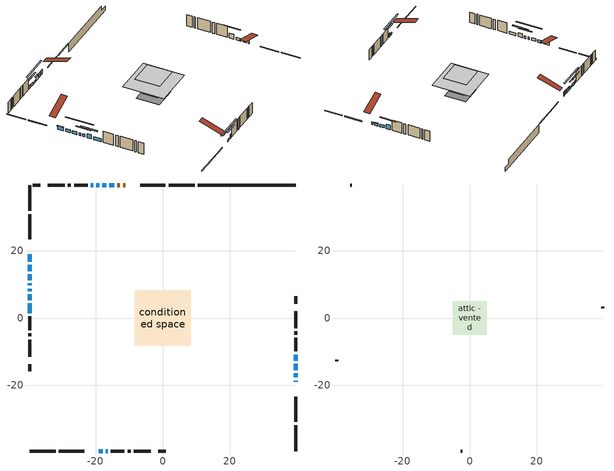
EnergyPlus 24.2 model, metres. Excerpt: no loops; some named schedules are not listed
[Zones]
conditioned space
 floor outside (Floor1 construction): -1.87,-1.87 -1.87,1.87 1.87,1.87 1.87,-1.87 z2.07
 floor adiabatic (AdiabaticFloorConstruction): -8.33,-8.33 -8.33,8.33 8.33,8.33 8.33,-8.33 z4.51
 floor foundation (Slab1 construction): -4.63,-4.63 -4.63,4.63 4.63,4.63 4.63,-4.63 z-1.68
 floor foundation (Slab2 construction): -3.08,-3.08 -3.08,3.08 3.08,3.08 3.08,-3.08 z0
 wall outside (RimJoist1 construction): 9.48,39.67 1.74,39.67 / -39.67,-39.67 -31.93,-39.67 / -39.67,39.67 -39.67,31.93 / 39.67,-39.67 39.67,-31.93 z2.07:2.37
 wall outside (RimJoist2 construction): 0.81,39.67 -6.73,39.67 / -31,-39.67 -23.46,-39.67 / -39.67,31 -39.67,23.46 / 39.67,-31 39.67,-23.46 z2.07:2.37
 wall outside (AdiabaticWallConstruction 1): -11.16,39.67 -11.84,39.67 / -12.77,39.67 -13.5,39.67 z2.07:4.1
 wall outside (AdiabaticWallConstruction): 39.67,-19.03 39.67,-18.64 / 39.67,-17.72 39.67,-16.5 / -39.67,15.81 -39.67,13.98 / -39.67,13.06 -39.67,11.25 / -39.67,10.33 -39.67,9.71 / 39.67,-15.57 39.67,-13.66 / -18.96,39.67 -19.87,39.67 / -20.8,39.67 -21.41,39.67 / -39.67,8.79 -39.67,8.02 / -39.67,4.44 -39.67,1.39 z2.07:3.29; -14.43,39.67 -15.96,39.67 / -39.67,19.03 -39.67,16.74 z2.07:3.59; -16.88,39.67 -18.03,39.67 / -19.03,-39.67 -17.88,-39.67 z2.07:2.78; -16.96,-39.67 -16.45,-39.67 z2.07:3.9; -39.67,7.1 -39.67,5.37 z2.07:3.8; 39.67,-12.74 39.67,-10.9 z2.07:4.2
 wall outside (Wall1 construction): -22.34,39.67 -26.44,39.67 / -15.52,-39.67 -11.41,-39.67 / -39.67,0.46 -39.67,-3.64 / 39.67,-9.98 39.67,-5.87 z2.07:6.95
 wall outside (Wall2 construction): -27.37,39.67 -28.31,39.67 / -10.48,-39.67 -9.54,-39.67 / -39.67,-4.57 -39.67,-5.52 / 39.67,-4.94 39.67,-4 z2.07:6.95
 wall outside (Wall3 construction): -29.24,39.67 -34.29,39.67 / -8.61,-39.67 -3.57,-39.67 / -39.67,-6.45 -39.67,-11.49 / 39.67,-3.07 39.67,1.97 z2.07:6.95
 wall outside (Wall5 construction): -36.57,39.67 -38.74,39.67 / -1.28,-39.67 0.88,-39.67 / -39.67,-13.78 -39.67,-15.94 / 39.67,4.26 39.67,6.42 z2.07:6.95
 wall foundation (FoundationWall1 construction): 10.41,39.67,-1.68 10.41,39.67,2.07 36.74,39.67,2.07 36.74,39.67,0 39.67,39.67,0 39.67,39.67,-1.68
 window (WindowConstruction 11): 39.67,-19.03 39.67,-18.65 z2.07:3.29
 window (WindowConstruction 8): 39.67,-17.72 39.67,-16.5 z2.07:3.29
 window (WindowConstruction 9): -14.43,39.67 -15.95,39.67 z2.07:3.59
 window (WindowConstruction 10): -39.67,19.03 -39.67,16.74 z2.07:3.59
 window (WindowConstruction 16): -39.67,15.81 -39.67,13.98 z2.07:3.29
 window (WindowConstruction 12): -16.88,39.67 -18.03,39.67 z2.07:2.78
 window (WindowConstruction 13): -19.03,-39.67 -17.88,-39.67 z2.07:2.78
 window (WindowConstruction 14): -39.67,13.05 -39.67,11.25 z2.07:3.29
 window (WindowConstruction 15): -39.67,10.32 -39.67,9.71 z2.07:3.29
 window (WindowConstruction): 39.67,-15.57 39.67,-13.66 z2.07:3.29
 window (WindowConstruction 1): -18.96,39.67 -19.87,39.67 z2.07:3.29
 window (WindowConstruction 2): -20.8,39.67 -21.41,39.67 z2.07:3.29
 window (WindowConstruction 3): -16.96,-39.67 -16.45,-39.67 z2.07:3.9
 window (WindowConstruction 4): -39.67,8.79 -39.67,8.02 z2.07:3.29
 window (WindowConstruction 5): -39.67,7.09 -39.67,5.37 z2.07:3.8
 window (WindowConstruction 6): -39.67,4.44 -39.67,1.39 z2.07:3.29
 window (WindowConstruction 7): 39.67,-12.73 39.67,-10.91 z2.07:4.2
 door (Door): -11.16,39.67 -11.84,39.67 z2.07:4.1
 door (Door 1): -12.77,39.67 -13.5,39.67 z2.07:4.1
 ceiling adiabatic (AdiabaticFloorConstruction): 8.33,-8.33 8.33,8.33 -8.33,8.33 -8.33,-8.33 z4.51
attic - vented
 floor to conditioned space (Floor2 construction Reversed): -5.02,-5.02 -5.02,5.02 5.02,5.02 5.02,-5.02 z6.95
 wall outside (Wall4 construction): -35.22,39.67 -35.64,39.67 / -2.64,-39.67 -2.21,-39.67 / -39.67,-12.42 -39.67,-12.85 / 39.67,2.9 39.67,3.33 z2.07:6.95
 roof outside (Roof1 construction): -10.23,39.67,6.95 -10.23,29.89,10.21 -7.66,29.89,10.21 -7.66,39.67,6.95; -19.96,-39.67,6.95 -19.96,-29.89,10.21 -22.53,-29.89,10.21 -22.53,-39.67,6.95; -39.67,19.96,6.95 -29.89,19.96,10.21 -29.89,22.53,10.21 -39.67,22.53,6.95; 39.67,-19.96,6.95 29.89,-19.96,10.21 29.89,-22.53,10.21 39.67,-22.53,6.95
shading: 39.67,-16.3 39.67,-17.92 40.08,-17.92 40.08,-16.3 z3.49; -16.16,39.67 -14.23,39.67 -14.23,40.08 -16.16,40.08 z3.8; -39.67,16.54 -39.67,19.23 -40.08,19.23 -40.08,16.54 z3.8; -23.41,39.67 -11.5,39.67 -11.5,40.08 -23.41,40.08 z8.16; -12.5,-39.67 -24.41,-39.67 -24.41,-40.08 -12.5,-40.08 z8.16; -39.67,4.33 -39.67,15.7 -40.08,15.7 -40.08,4.33 z8.67; -22.51,39.67 -16.32,39.67 -16.32,40.08 -22.51,40.08 z5.93; -24.05,39.67 -18.16,39.67 -18.16,40.08 -24.05,40.08 z5.93; -13.81,-39.67 -19.59,-39.67 -19.59,-40.08 -13.81,-40.08 z6.54; -39.67,5.38 -39.67,11.43 -40.08,11.43 -40.08,5.38 z5.93; -39.67,2.73 -39.67,9.73 -40.08,9.73 -40.08,2.73 z6.44; 39.67,-8.27 39.67,-15.37 40.08,-15.37 40.08,-8.27 z6.84
[Building]
Building 1: Terrain=Suburbs
[Site:Location]
Edmonton Intl AP_AB: Latitude {deg}=53.31; Longitude {deg}=-113.58; Time Zone {hr}=-7; Elevation {m}=723; Keep Site Location Information=Yes
[Site:GroundTemperature:Shallow]
-1.56185, -3.61833, -3.78302, -2.80711, 1.11059, 5.01004, 8.39065, 10.5322, 10.7141, 8.97234, 5.67794, 1.89811
[Site:WaterMainsTemperature]
Calculation Method=Schedule; Temperature Schedule=mains temperature schedule
[Material] Roughness=Rough; Thermal Absorptance=0.9
Name | Thickness {m} | Conductivity {W/m-K} | Density {kg/m3} | Specific Heat {J/kg-K} | Solar Absorptance | Visible Absorptance
asphalt or fiberglass shingles | 0.00635 | 0.162714 | 1121.4 | 1465.45 | 0.4 | 0.4
ceiling loosefill ins | 0.254 | 0.0480833 | 16.02 | 1046.75 | 0.7 | 0.7
ceiling stud and cavity | 0.1397 | 0.843984 | 65.682 | 1177.47 | 0.7 | 0.7
concrete 4.0 in. | 0.1016 | 1.803125 | 2242.8 | 837.4 | 0.7 | 0.7
concrete 8.0 in. | 0.2032 | 1.803125 | 2242.8 | 837.4 | 0.7 | 0.7
door material | 0.04445 | 0.327969 | 512.64 | 1214.23 | 0.7 | 0.7
floor covering | 0.0127 | 0.0433444 | 54.468 | 1339.84 | 0.6 | 0.6
floor rigid ins; rim joist rigid ins; wall rigid ins | 0.051816 | 0.029427 | 32.04 | 1214.23 | 0.7 | 0.7
floor rigid ins 1; wall rigid ins 1 | 0.512978 | 0.029427 | 32.04 | 1214.23 | 0.7 | 0.7
floor stud and cavity | 0.1397 | 0.223993 | 92.3553 | 1139.71 | 0.7 | 0.7
floor stud and cavity 1 | 0.1397 | 1.75129 | 37.0049 | 1207.88 | 0.7 | 0.7
furniture material conditioned space 1 | 0.1524 | 0.115458 | 640.8 | 1214.23 | 0.6 | 0.6
gypsum board | 0.0127 | 0.160291 | 801 | 837.4 | 0.6 | 0.6
osb sheathing 0.5 in. | 0.0127 | 0.115458 | 512.64 | 1214.23 | 0.7 | 0.7
osb sheathing 0.75 in. | 0.01905 | 0.115458 | 512.64 | 1214.23 | 0.7 | 0.7
osb sheathing 2.0 in. | 0.0508 | 0.115458 | 512.64 | 1214.23 | 0.7 | 0.7
rim joist stud and cavity | 0.0508 | 0.0413573 | 125.044 | 1163.47 | 0.6 | 0.6
rim joist stud and cavity 1 | 0.0508 | 0.0296634 | 125.044 | 1163.47 | 0.6 | 0.6
wall stud and cavity | 0.1397 | 0.213854 | 139.0536 | 1170.24 | 0.7 | 0.7
wall stud and cavity 1 | 0.1397 | 0.408978 | 139.0536 | 1170.24 | 0.7 | 0.7
wall stud and cavity 2 | 0.1397 | 0.215597 | 139.0536 | 1170.24 | 0.7 | 0.7
wall stud and cavity 3 | 0.0889 | 6.1454 | 50.32683 | 1063.81 | 0.6 | 0.6
wall stud and cavity 4 | 0.1397 | 0.246413 | 139.0536 | 1170.24 | 0.7 | 0.7
wall stud and cavity 5 | 0.0889 | 0.380278 | 52.3479 | 1209.89 | 0.7 | 0.7
wall stud and cavity 6 | 0.0889 | 0.391764 | 83.0341 | 1211.67 | 0.7 | 0.7
wood siding | 0.0254 | 0.102417 | 544.68 | 1172.36 | 0.4 | 0.4
wood siding 1 | 0.00254 | 0.102417 | 544.68 | 1172.36 | 0.4 | 0.4
wood siding 2; wood siding 3; wood siding 4 | 0.0254 | 0.102417 | 544.68 | 1172.36 | 0.7 | 0.7
[WindowMaterial:SimpleGlazingSystem]
Name | U-Factor {W/m2-K} | Solar Heat Gain Coefficient
WindowMaterial | 2.90089 | 0.68
WindowMaterial 1 | 2.93609 | 0.65
WindowMaterial 10 | 2.99571 | 0.59
WindowMaterial 11 | 3.01388 | 0.51
WindowMaterial 12 | 2.904297 | 0.68
WindowMaterial 13 | 2.96789 | 0.62
WindowMaterial 2 | 2.986628 | 0.53
WindowMaterial 3 | 3.00026 | 0.52
WindowMaterial 4 | 2.96562 | 0.56
WindowMaterial 5 | 2.89067 | 0.69
WindowMaterial 6 | 2.97584 | 0.59
WindowMaterial 7 | 2.881585 | 0.7
WindowMaterial 8 | 2.98606 | 0.56
WindowMaterial 9 | 2.958238 | 0.57
[Construction]
AdiabaticFloorConstruction: floor stud and cavity 1, floor rigid ins 1, osb sheathing 0.75 in., floor covering
AdiabaticWallConstruction: wood siding 3, wall rigid ins 1, wall stud and cavity 5, gypsum board
AdiabaticWallConstruction 1: wood siding 4, wall rigid ins 1, wall stud and cavity 5, gypsum board
Door; Door 1: door material
Floor1 construction: floor stud and cavity, floor rigid ins, osb sheathing 0.75 in., floor covering
Floor2 construction Reversed: gypsum board, ceiling stud and cavity, ceiling loosefill ins
FoundationWall1 construction: concrete 8.0 in.
furniture construction conditioned space 1: furniture material conditioned space 1
PartitionWallConstruction: gypsum board, wall stud and cavity 6, gypsum board
RimJoist1 construction: wood siding 2, rim joist rigid ins, osb sheathing 2.0 in., rim joist stud and cavity
RimJoist2 construction: wood siding 2, osb sheathing 2.0 in., rim joist stud and cavity 1
Roof1 construction: asphalt or fiberglass shingles
Slab1 construction; Slab2 construction: concrete 4.0 in.
Wall1 construction: wood siding, wall rigid ins, osb sheathing 0.5 in., wall stud and cavity, gypsum board
Wall2 construction: wood siding, wall rigid ins, osb sheathing 0.5 in., wall stud and cavity 1, gypsum board
Wall3 construction: wood siding, wall rigid ins, osb sheathing 0.5 in., wall stud and cavity 2, gypsum board
Wall4 construction: wood siding 1, wall stud and cavity 3
Wall5 construction: wood siding, wall rigid ins, osb sheathing 0.5 in., wall stud and cavity 4, gypsum board
WindowConstruction; WindowConstruction 9: WindowMaterial
WindowConstruction 1: WindowMaterial 1
WindowConstruction 10: WindowMaterial 9
WindowConstruction 11: WindowMaterial 10
WindowConstruction 12; WindowConstruction 13: WindowMaterial 11
WindowConstruction 14; WindowConstruction 16: WindowMaterial 12
WindowConstruction 15: WindowMaterial 13
WindowConstruction 2: WindowMaterial 2
WindowConstruction 3: WindowMaterial 3
WindowConstruction 4: WindowMaterial 4
WindowConstruction 5: WindowMaterial 5
WindowConstruction 6: WindowMaterial 6
WindowConstruction 7: WindowMaterial 7
WindowConstruction 8: WindowMaterial 8
[Zone] Multiplier=1; Part of Total Floor Area=Yes
Name | Volume {m3}
attic - vented | 53.2828
conditioned space | 770.6
[Space]
Name | Zone | Volume {m3}
attic - vented 1 | attic - vented | 53.2828
conditioned space 1 | conditioned space | 770.6
[ZoneInfiltration:EffectiveLeakageArea]
infil attic - vented 1: Zone or Space=attic - vented 1; Schedule=Always On Discrete; Effective Air Leakage Area {cm2}=3503.65; Stack Coefficient=0.000565715; Wind Coefficient=1.60701e-05
[ZoneMixing]
whole house fan mix: Zone or Space=attic - vented; Schedule=Always On Continuous; Design Flow Rate Calculation Method=Flow/Zone; Design Flow Rate {m3/s}=0; Source Zone or Space=conditioned space
[SurfaceProperty:ExposedFoundationPerimeter] Exposed Perimeter Calculation Method=TotalExposedPerimeter
Name | Total Exposed Perimeter {m}
Slab1 | 29.261
Slab2 | 19.507
[InternalMass] Zone or ZoneList=conditioned space; Space or SpaceList=conditioned space 1
Name | Construction | Surface Area {m2}
furniture mass conditioned space 1 | furniture construction conditioned space 1 | 165.936
partition wall mass | PartitionWallConstruction | 414.84
[Lights]
interior lighting: Zone or ZoneList or Space or SpaceList=conditioned space 1; Schedule=interior lighting schedule; Design Level Calculation Method=LightingLevel; Lighting Level {W}=343.2; Return Air Fraction=0; Fraction Radiant=0.6; Fraction Visible=0.2; Fraction Replaceable=1
[People]
occupants: Zone or ZoneList or Space or SpaceList=conditioned space 1; Number of People Schedule=occupants schedule; Number of People Calculation Method=People; Number of People=3; Fraction Radiant=0.314171; Sensible Heat Fraction=0.56303; Activity Level Schedule=occupants activity schedule; Carbon Dioxide Generation Rate {m3/s-W}=0; Enable ASHRAE 55 Comfort Warnings=No; Mean Radiant Temperature Calculation Type=EnclosureAveraged
[ElectricEquipment] Zone or ZoneList or Space or SpaceList=conditioned space 1; Design Level Calculation Method=EquipmentLevel
Name | Schedule | Design Level {W} | Fraction Latent | Fraction Radiant | Fraction Lost
clothes dryer | clothes dryer schedule | 140.772 | 0.015 | 0.081 | 0.85
clothes washer | clothes washer schedule | 32.1985 | 0.03 | 0.162 | 0.7
cooking range | cooking range schedule | 215.147 | 0.08 | 0.432 | 0.2
dishwasher | dishwasher schedule | 66.8632 | 0.3 | 0.18 | 0.4
fridge | fridge schedule | 72.9452 | 0 | 0.6 | 0
mech vent bath fan 0 | mech vent bath fan 0 schedule | 50.2 | 0 | 0 | 1
mech vent bath fan 1 | mech vent bath fan 1 schedule | 50.2 | 0 | 0 | 1
mech vent house fan | mech vent house fan schedule | 0 | 0 | 0 | 1
mech vent house fan cfis | mech vent house fan cfis schedule | 0 | 0 | 0 | 0
mech vent range fan 0 | mech vent range fan 0 schedule | 57 | 0 | 0 | 1
misc plug loads | misc plug loads schedule | 494.7 | 0.045 | 0.513 | 0.1
whole house fan | Always On Discrete | 0 | 0 | 0 | 1
[OtherEquipment] Zone or ZoneList or Space or SpaceList=conditioned space 1; Design Level Calculation Method=EquipmentLevel
Name | Fuel Type | Schedule | Design Level {W} | Fraction Latent | Fraction Radiant | Fraction Lost
clothes dryer 1 | Electricity | clothes dryer schedule | 0 | 0.015 | 0.081 | 0.85
cooking range 1 | Electricity | cooking range schedule | 0 | 0.08 | 0.432 | 0.2
general water use latent | None | general water use schedule | 62.594 | 1 | 0 | 0
general water use sensible | None | general water use schedule | -61.6891 | 0 | 0.6 | 0
mech vent house fan latent load | None | Always On Discrete | 0 | 1 | 0 | 0
mech vent house fan sensible load | None | Always On Discrete | 0 | 0 | 0 | 0
water heater energy adjustment1 | NaturalGas | Always On Discrete | 0.01 | 0 | 0 | 1
[ZoneInfiltration:DesignFlowRate] Zone or ZoneList or Space or SpaceList=conditioned space 1; Schedule=Always On Discrete; Design Flow Rate Calculation Method=Flow/Zone; Design Flow Rate {m3/s}=0
infil flow; natural vent flow; whole house fan flow
[Foundation:Kiva] Initial Indoor Air Temperature {C}=18; Wall Depth Below Slab {m}=0.2032
Name | Wall Height Above Grade {m}
Foundation Kiva 1 | 2.07002
Foundation Kiva 2 | 0.1016
[Foundation:Kiva:Settings]
Soil Conductivity {W/m-K}=0.849921; Soil Density {kg/m3}=1842.3; Soil Specific Heat {J/kg-K}=418.7; Ground Solar Absorptivity=0.9; Ground Thermal Absorptivity=0.9; Ground Surface Roughness {m}=0.03; Far-Field Width {m}=40; Deep-Ground Boundary Condition=ZeroFlux; Deep-Ground Depth {m}=40; Minimum Cell Dimension {m}=0.2; Maximum Cell Growth Coefficient=3; Simulation Timestep=Timestep
[Exterior:Lights]
exterior lighting: Schedule=exterior lighting schedule; Design Level {W}=75.6
[Schedule:Constant]
Name | Hourly Value
Always On Continuous; mech vent house fan schedule; mech vent house fan cfis schedule; Always On Discrete | 1
occupants activity schedule | 117.228
fridge schedule | 0
[Schedule:Week:Daily]
interior lighting schedule Week Rule - Jan1-Jan27: interior lighting schedule day, interior lighting schedule day, interior lighting schedule day, interior lighting schedule day, interior lighting schedule day, interior lighting schedule day, interior lighting schedule day, interior lighting schedule default day, interior lighting schedule default day, interior lighting schedule default day, interior lighting schedule default day, interior lighting schedule default day
interior lighting schedule Week Rule - Jan28-Feb3: interior lighting schedule day, interior lighting schedule day, interior lighting schedule day, interior lighting schedule day, interior lighting schedule day 1, interior lighting schedule day 1, interior lighting schedule day 1, interior lighting schedule default day, interior lighting schedule default day, interior lighting schedule default day, interior lighting schedule default day, interior lighting schedule default day
interior lighting schedule Week Rule - Feb4-Feb24: interior lighting schedule day 1, interior lighting schedule day 1, interior lighting schedule day 1, interior lighting schedule day 1, interior lighting schedule day 1, interior lighting schedule day 1, interior lighting schedule day 1, interior lighting schedule default day, interior lighting schedule default day, interior lighting schedule default day, interior lighting schedule default day, interior lighting schedule default day
interior lighting schedule Week Rule - Feb25-Mar3: interior lighting schedule day 1, interior lighting schedule day 1, interior lighting schedule day 1, interior lighting schedule day 1, interior lighting schedule day 2, interior lighting schedule day 2, interior lighting schedule day 2, interior lighting schedule default day, interior lighting schedule default day, interior lighting schedule default day, interior lighting schedule default day, interior lighting schedule default day
interior lighting schedule Week Rule - Mar4-Mar31: interior lighting schedule day 2, interior lighting schedule day 2, interior lighting schedule day 2, interior lighting schedule day 2, interior lighting schedule day 2, interior lighting schedule day 2, interior lighting schedule day 2, interior lighting schedule default day, interior lighting schedule default day, interior lighting schedule default day, interior lighting schedule default day, interior lighting schedule default day
interior lighting schedule Week Rule - Apr1-Apr28: interior lighting schedule day 3, interior lighting schedule day 3, interior lighting schedule day 3, interior lighting schedule day 3, interior lighting schedule day 3, interior lighting schedule day 3, interior lighting schedule day 3, interior lighting schedule default day, interior lighting schedule default day, interior lighting schedule default day, interior lighting schedule default day, interior lighting schedule default day
interior lighting schedule Week Rule - Apr29-May5: interior lighting schedule day 3, interior lighting schedule day 3, interior lighting schedule day 4, interior lighting schedule day 4, interior lighting schedule day 4, interior lighting schedule day 4, interior lighting schedule day 4, interior lighting schedule default day, interior lighting schedule default day, interior lighting schedule default day, interior lighting schedule default day, interior lighting schedule default day
interior lighting schedule Week Rule - May6-May26: interior lighting schedule day 4, interior lighting schedule day 4, interior lighting schedule day 4, interior lighting schedule day 4, interior lighting schedule day 4, interior lighting schedule day 4, interior lighting schedule day 4, interior lighting schedule default day, interior lighting schedule default day, interior lighting schedule default day, interior lighting schedule default day, interior lighting schedule default day
interior lighting schedule Week Rule - May27-Jun2: interior lighting schedule day 4, interior lighting schedule day 4, interior lighting schedule day 4, interior lighting schedule day 4, interior lighting schedule day 4, interior lighting schedule day 5, interior lighting schedule day 5, interior lighting schedule default day, interior lighting schedule default day, interior lighting schedule default day, interior lighting schedule default day, interior lighting schedule default day
interior lighting schedule Week Rule - Jun3-Jun30: interior lighting schedule day 5, interior lighting schedule day 5, interior lighting schedule day 5, interior lighting schedule day 5, interior lighting schedule day 5, interior lighting schedule day 5, interior lighting schedule day 5, interior lighting schedule default day, interior lighting schedule default day, interior lighting schedule default day, interior lighting schedule default day, interior lighting schedule default day
interior lighting schedule Week Rule - Jul1-Jul28: interior lighting schedule day 6, interior lighting schedule day 6, interior lighting schedule day 6, interior lighting schedule day 6, interior lighting schedule day 6, interior lighting schedule day 6, interior lighting schedule day 6, interior lighting schedule default day, interior lighting schedule default day, interior lighting schedule default day, interior lighting schedule default day, interior lighting schedule default day
interior lighting schedule Week Rule - Jul29-Aug4: interior lighting schedule day 6, interior lighting schedule day 6, interior lighting schedule day 6, interior lighting schedule day 7, interior lighting schedule day 7, interior lighting schedule day 7, interior lighting schedule day 7, interior lighting schedule default day, interior lighting schedule default day, interior lighting schedule default day, interior lighting schedule default day, interior lighting schedule default day
interior lighting schedule Week Rule - Aug5-Aug25: interior lighting schedule day 7, interior lighting schedule day 7, interior lighting schedule day 7, interior lighting schedule day 7, interior lighting schedule day 7, interior lighting schedule day 7, interior lighting schedule day 7, interior lighting schedule default day, interior lighting schedule default day, interior lighting schedule default day, interior lighting schedule default day, interior lighting schedule default day
interior lighting schedule Week Rule - Aug26-Sep1: interior lighting schedule day 7, interior lighting schedule day 7, interior lighting schedule day 7, interior lighting schedule day 7, interior lighting schedule day 7, interior lighting schedule day 7, interior lighting schedule day 8, interior lighting schedule default day, interior lighting schedule default day, interior lighting schedule default day, interior lighting schedule default day, interior lighting schedule default day
interior lighting schedule Week Rule - Sep2-Sep29: interior lighting schedule day 8, interior lighting schedule day 8, interior lighting schedule day 8, interior lighting schedule day 8, interior lighting schedule day 8, interior lighting schedule day 8, interior lighting schedule day 8, interior lighting schedule default day, interior lighting schedule default day, interior lighting schedule default day, interior lighting schedule default day, interior lighting schedule default day
interior lighting schedule Week Rule - Sep30-Oct6: interior lighting schedule day 8, interior lighting schedule day 9, interior lighting schedule day 9, interior lighting schedule day 9, interior lighting schedule day 9, interior lighting schedule day 9, interior lighting schedule day 9, interior lighting schedule default day, interior lighting schedule default day, interior lighting schedule default day, interior lighting schedule default day, interior lighting schedule default day
interior lighting schedule Week Rule - Oct7-Oct27: interior lighting schedule day 9, interior lighting schedule day 9, interior lighting schedule day 9, interior lighting schedule day 9, interior lighting schedule day 9, interior lighting schedule day 9, interior lighting schedule day 9, interior lighting schedule default day, interior lighting schedule default day, interior lighting schedule default day, interior lighting schedule default day, interior lighting schedule default day
interior lighting schedule Week Rule - Oct28-Nov3: interior lighting schedule day 9, interior lighting schedule day 9, interior lighting schedule day 9, interior lighting schedule day 9, interior lighting schedule day 10, interior lighting schedule day 10, interior lighting schedule day 10, interior lighting schedule default day, interior lighting schedule default day, interior lighting schedule default day, interior lighting schedule default day, interior lighting schedule default day
interior lighting schedule Week Rule - Nov4-Nov24: interior lighting schedule day 10, interior lighting schedule day 10, interior lighting schedule day 10, interior lighting schedule day 10, interior lighting schedule day 10, interior lighting schedule day 10, interior lighting schedule day 10, interior lighting schedule default day, interior lighting schedule default day, interior lighting schedule default day, interior lighting schedule default day, interior lighting schedule default day
interior lighting schedule Week Rule - Nov25-Dec1: interior lighting schedule day 10, interior lighting schedule day 10, interior lighting schedule day 10, interior lighting schedule day 10, interior lighting schedule day 10, interior lighting schedule day 10, interior lighting schedule day 11, interior lighting schedule default day, interior lighting schedule default day, interior lighting schedule default day, interior lighting schedule default day, interior lighting schedule default day
interior lighting schedule Week Rule - Dec2-Dec31: interior lighting schedule day 11, interior lighting schedule day 11, interior lighting schedule day 11, interior lighting schedule day 11, interior lighting schedule day 11, interior lighting schedule day 11, interior lighting schedule day 11, interior lighting schedule default day, interior lighting schedule default day, interior lighting schedule default day, interior lighting schedule default day, interior lighting schedule default day
occupants schedule Week Rule - Jan1-Dec31: occupants schedule day, occupants schedule day, occupants schedule day, occupants schedule day, occupants schedule day, occupants schedule day, occupants schedule day, occupants schedule default day, occupants schedule default day, occupants schedule default day, occupants schedule default day, occupants schedule default day
clothes dryer schedule Week Rule - Jan1-Dec31: clothes dryer schedule day, clothes dryer schedule day, clothes dryer schedule day, clothes dryer schedule day, clothes dryer schedule day, clothes dryer schedule day, clothes dryer schedule day, clothes dryer schedule default day, clothes dryer schedule default day, clothes dryer schedule default day, clothes dryer schedule default day, clothes dryer schedule default day
clothes washer schedule Week Rule - Jan1-Dec31: clothes washer schedule day, clothes washer schedule day, clothes washer schedule day, clothes washer schedule day, clothes washer schedule day, clothes washer schedule day, clothes washer schedule day, clothes washer schedule default day, clothes washer schedule default day, clothes washer schedule default day, clothes washer schedule default day, clothes washer schedule default day
cooking range schedule Week Rule - Jan1-Dec31: cooking range schedule day, cooking range schedule day, cooking range schedule day, cooking range schedule day, cooking range schedule day, cooking range schedule day, cooking range schedule day, cooking range schedule default day, cooking range schedule default day, cooking range schedule default day, cooking range schedule default day, cooking range schedule default day
dishwasher schedule Week Rule - Jan1-Dec31: dishwasher schedule day, dishwasher schedule day, dishwasher schedule day, dishwasher schedule day, dishwasher schedule day, dishwasher schedule day, dishwasher schedule day, dishwasher schedule default day, dishwasher schedule default day, dishwasher schedule default day, dishwasher schedule default day, dishwasher schedule default day
mech vent bath fan 0 schedule Week Rule - Jan1-Dec31: mech vent bath fan 0 schedule day, mech vent bath fan 0 schedule day, mech vent bath fan 0 schedule day, mech vent bath fan 0 schedule day, mech vent bath fan 0 schedule day, mech vent bath fan 0 schedule day, mech vent bath fan 0 schedule day, mech vent bath fan 0 schedule default day, mech vent bath fan 0 schedule default day, mech vent bath fan 0 schedule default day, mech vent bath fan 0 schedule default day, mech vent bath fan 0 schedule default day
mech vent bath fan 1 schedule Week Rule - Jan1-Dec31: mech vent bath fan 1 schedule day, mech vent bath fan 1 schedule day, mech vent bath fan 1 schedule day, mech vent bath fan 1 schedule day, mech vent bath fan 1 schedule day, mech vent bath fan 1 schedule day, mech vent bath fan 1 schedule day, mech vent bath fan 1 schedule default day, mech vent bath fan 1 schedule default day, mech vent bath fan 1 schedule default day, mech vent bath fan 1 schedule default day, mech vent bath fan 1 schedule default day
mech vent range fan 0 schedule Week Rule - Jan1-Dec31: mech vent range fan 0 schedule day, mech vent range fan 0 schedule day, mech vent range fan 0 schedule day, mech vent range fan 0 schedule day, mech vent range fan 0 schedule day, mech vent range fan 0 schedule day, mech vent range fan 0 schedule day, mech vent range fan 0 schedule default day, mech vent range fan 0 schedule default day, mech vent range fan 0 schedule default day, mech vent range fan 0 schedule default day, mech vent range fan 0 schedule default day
misc plug loads schedule Week Rule - Jan1-Dec31: misc plug loads schedule day, misc plug loads schedule day, misc plug loads schedule day, misc plug loads schedule day, misc plug loads schedule day, misc plug loads schedule day, misc plug loads schedule day, misc plug loads schedule default day, misc plug loads schedule default day, misc plug loads schedule default day, misc plug loads schedule default day, misc plug loads schedule default day
general water use schedule Week Rule - Jan1-Dec31: general water use schedule day, general water use schedule day, general water use schedule day, general water use schedule day, general water use schedule day, general water use schedule day, general water use schedule day, general water use schedule default day, general water use schedule default day, general water use schedule default day, general water use schedule default day, general water use schedule default day
exterior lighting schedule Week Rule - Jan1-Jan27: exterior lighting schedule day, exterior lighting schedule day, exterior lighting schedule day, exterior lighting schedule day, exterior lighting schedule day, exterior lighting schedule day, exterior lighting schedule day, exterior lighting schedule default day, exterior lighting schedule default day, exterior lighting schedule default day, exterior lighting schedule default day, exterior lighting schedule default day
exterior lighting schedule Week Rule - Jan28-Feb3: exterior lighting schedule day, exterior lighting schedule day, exterior lighting schedule day, exterior lighting schedule day, exterior lighting schedule day 1, exterior lighting schedule day 1, exterior lighting schedule day 1, exterior lighting schedule default day, exterior lighting schedule default day, exterior lighting schedule default day, exterior lighting schedule default day, exterior lighting schedule default day
exterior lighting schedule Week Rule - Feb4-Feb24: exterior lighting schedule day 1, exterior lighting schedule day 1, exterior lighting schedule day 1, exterior lighting schedule day 1, exterior lighting schedule day 1, exterior lighting schedule day 1, exterior lighting schedule day 1, exterior lighting schedule default day, exterior lighting schedule default day, exterior lighting schedule default day, exterior lighting schedule default day, exterior lighting schedule default day
exterior lighting schedule Week Rule - Feb25-Mar3: exterior lighting schedule day 1, exterior lighting schedule day 1, exterior lighting schedule day 1, exterior lighting schedule day 1, exterior lighting schedule day 2, exterior lighting schedule day 2, exterior lighting schedule day 2, exterior lighting schedule default day, exterior lighting schedule default day, exterior lighting schedule default day, exterior lighting schedule default day, exterior lighting schedule default day
exterior lighting schedule Week Rule - Mar4-Mar31: exterior lighting schedule day 2, exterior lighting schedule day 2, exterior lighting schedule day 2, exterior lighting schedule day 2, exterior lighting schedule day 2, exterior lighting schedule day 2, exterior lighting schedule day 2, exterior lighting schedule default day, exterior lighting schedule default day, exterior lighting schedule default day, exterior lighting schedule default day, exterior lighting schedule default day
exterior lighting schedule Week Rule - Apr1-Apr28: exterior lighting schedule day 3, exterior lighting schedule day 3, exterior lighting schedule day 3, exterior lighting schedule day 3, exterior lighting schedule day 3, exterior lighting schedule day 3, exterior lighting schedule day 3, exterior lighting schedule default day, exterior lighting schedule default day, exterior lighting schedule default day, exterior lighting schedule default day, exterior lighting schedule default day
exterior lighting schedule Week Rule - Apr29-May5: exterior lighting schedule day 3, exterior lighting schedule day 3, exterior lighting schedule day 4, exterior lighting schedule day 4, exterior lighting schedule day 4, exterior lighting schedule day 4, exterior lighting schedule day 4, exterior lighting schedule default day, exterior lighting schedule default day, exterior lighting schedule default day, exterior lighting schedule default day, exterior lighting schedule default day
exterior lighting schedule Week Rule - May6-May26: exterior lighting schedule day 4, exterior lighting schedule day 4, exterior lighting schedule day 4, exterior lighting schedule day 4, exterior lighting schedule day 4, exterior lighting schedule day 4, exterior lighting schedule day 4, exterior lighting schedule default day, exterior lighting schedule default day, exterior lighting schedule default day, exterior lighting schedule default day, exterior lighting schedule default day
exterior lighting schedule Week Rule - May27-Jun2: exterior lighting schedule day 4, exterior lighting schedule day 4, exterior lighting schedule day 4, exterior lighting schedule day 4, exterior lighting schedule day 4, exterior lighting schedule day 5, exterior lighting schedule day 5, exterior lighting schedule default day, exterior lighting schedule default day, exterior lighting schedule default day, exterior lighting schedule default day, exterior lighting schedule default day
exterior lighting schedule Week Rule - Jun3-Jun30: exterior lighting schedule day 5, exterior lighting schedule day 5, exterior lighting schedule day 5, exterior lighting schedule day 5, exterior lighting schedule day 5, exterior lighting schedule day 5, exterior lighting schedule day 5, exterior lighting schedule default day, exterior lighting schedule default day, exterior lighting schedule default day, exterior lighting schedule default day, exterior lighting schedule default day
exterior lighting schedule Week Rule - Jul1-Jul28: exterior lighting schedule day 6, exterior lighting schedule day 6, exterior lighting schedule day 6, exterior lighting schedule day 6, exterior lighting schedule day 6, exterior lighting schedule day 6, exterior lighting schedule day 6, exterior lighting schedule default day, exterior lighting schedule default day, exterior lighting schedule default day, exterior lighting schedule default day, exterior lighting schedule default day
[Schedule:Year]
interior lighting schedule: interior lighting schedule Week Rule - Jan1-Jan27, 1, 1, 1, 27, interior lighting schedule Week Rule - Jan28-Feb3, 1, 28, 2, 3, interior lighting schedule Week Rule - Feb4-Feb24, 2, 4, 2, 24, interior lighting schedule Week Rule - Feb25-Mar3, 2, 25, 3, 3, interior lighting schedule Week Rule - Mar4-Mar31, 3, 4, 3, 31, interior lighting schedule Week Rule - Apr1-Apr28, 4, 1, 4, 28, interior lighting schedule Week Rule - Apr29-May5, 4, 29, 5, 5, interior lighting schedule Week Rule - May6-May26, 5, 6, 5, 26, interior lighting schedule Week Rule - May27-Jun2, 5, 27, 6, 2, interior lighting schedule Week Rule - Jun3-Jun30, 6, 3, 6, 30, interior lighting schedule Week Rule - Jul1-Jul28, 7, 1, 7, 28, interior lighting schedule Week Rule - Jul29-Aug4, 7, 29, 8, 4, interior lighting schedule Week Rule - Aug5-Aug25, 8, 5, 8, 25, interior lighting schedule Week Rule - Aug26-Sep1, 8, 26, 9, 1, interior lighting schedule Week Rule - Sep2-Sep29, 9, 2, 9, 29, interior lighting schedule Week Rule - Sep30-Oct6, 9, 30, 10, 6, interior lighting schedule Week Rule - Oct7-Oct27, 10, 7, 10, 27, interior lighting schedule Week Rule - Oct28-Nov3, 10, 28, 11, 3, interior lighting schedule Week Rule - Nov4-Nov24, 11, 4, 11, 24, interior lighting schedule Week Rule - Nov25-Dec1, 11, 25, 12, 1, interior lighting schedule Week Rule - Dec2-Dec31, 12, 2, 12, 31
occupants schedule: occupants schedule Week Rule - Jan1-Dec31, 1, 1, 12, 31
clothes dryer schedule: clothes dryer schedule Week Rule - Jan1-Dec31, 1, 1, 12, 31
clothes washer schedule: clothes washer schedule Week Rule - Jan1-Dec31, 1, 1, 12, 31
cooking range schedule: cooking range schedule Week Rule - Jan1-Dec31, 1, 1, 12, 31
dishwasher schedule: dishwasher schedule Week Rule - Jan1-Dec31, 1, 1, 12, 31
mech vent bath fan 0 schedule: mech vent bath fan 0 schedule Week Rule - Jan1-Dec31, 1, 1, 12, 31
mech vent bath fan 1 schedule: mech vent bath fan 1 schedule Week Rule - Jan1-Dec31, 1, 1, 12, 31
mech vent range fan 0 schedule: mech vent range fan 0 schedule Week Rule - Jan1-Dec31, 1, 1, 12, 31
misc plug loads schedule: misc plug loads schedule Week Rule - Jan1-Dec31, 1, 1, 12, 31
general water use schedule: general water use schedule Week Rule - Jan1-Dec31, 1, 1, 12, 31
exterior lighting schedule: exterior lighting schedule Week Rule - Jan1-Jan27, 1, 1, 1, 27, exterior lighting schedule Week Rule - Jan28-Feb3, 1, 28, 2, 3, exterior lighting schedule Week Rule - Feb4-Feb24, 2, 4, 2, 24, exterior lighting schedule Week Rule - Feb25-Mar3, 2, 25, 3, 3, exterior lighting schedule Week Rule - Mar4-Mar31, 3, 4, 3, 31, exterior lighting schedule Week Rule - Apr1-Apr28, 4, 1, 4, 28, exterior lighting schedule Week Rule - Apr29-May5, 4, 29, 5, 5, exterior lighting schedule Week Rule - May6-May26, 5, 6, 5, 26, exterior lighting schedule Week Rule - May27-Jun2, 5, 27, 6, 2, exterior lighting schedule Week Rule - Jun3-Jun30, 6, 3, 6, 30, exterior lighting schedule Week Rule - Jul1-Jul28, 7, 1, 7, 28, exterior lighting schedule Week Rule - Jul29-Aug4, 7, 29, 8, 4, exterior lighting schedule Week Rule - Aug5-Aug25, 8, 5, 8, 25, exterior lighting schedule Week Rule - Aug26-Sep1, 8, 26, 9, 1, exterior lighting schedule Week Rule - Sep2-Sep29, 9, 2, 9, 29, exterior lighting schedule Week Rule - Sep30-Oct6, 9, 30, 10, 6, exterior lighting schedule Week Rule - Oct7-Oct27, 10, 7, 10, 27, exterior lighting schedule Week Rule - Oct28-Nov3, 10, 28, 11, 3, exterior lighting schedule Week Rule - Nov4-Nov24, 11, 4, 11, 24, exterior lighting schedule Week Rule - Nov25-Dec1, 11, 25, 12, 1, exterior lighting schedule Week Rule - Dec2-Dec31, 12, 2, 12, 31
[Schedule:Compact]
mains temperature schedule: Through: 01/01, For: AllDays, Until: 24:00, 3.97167, Through: 01/02, For: AllDays, Until: 24:00, 3.90778, Through: 01/03, For: AllDays, Until: 24:00, 3.84556, Through: 01/04, For: AllDays, Until: 24:00, 3.78389, Through: 01/05, For: AllDays, Until: 24:00, 3.72278, Through: 01/06, For: AllDays, Until: 24:00, 3.66278, Through: 01/07, For: AllDays, Until: 24:00, 3.60389, Through: 01/08, For: AllDays, Until: 24:00, 3.54556, Through: 01/09, For: AllDays, Until: 24:00, 3.48833, Through: 01/10, For: AllDays, Until: 24:00, 3.43167, Through: 01/11, For: AllDays, Until: 24:00, 3.37611, Through: 01/12, For: AllDays, Until: 24:00, 3.32167, Through: 01/13, For: AllDays, Until: 24:00, 3.26833, Through: 01/14, For: AllDays, Until: 24:00, 3.21556, Through: 01/15, For: AllDays, Until: 24:00, 3.16444, Through: 01/16, For: AllDays, Until: 24:00, 3.11389, Through: 01/17, For: AllDays, Until: 24:00, 3.06444, Through: 01/18, For: AllDays, Until: 24:00, 3.01611, Through: 01/19, For: AllDays, Until: 24:00, 2.96889, Through: 01/20, For: AllDays, Until: 24:00, 2.92278, Through: 01/21, For: AllDays, Until: 24:00, 2.87722, Through: 01/22, For: AllDays, Until: 24:00, 2.83333, Through: 01/23, For: AllDays, Until: 24:00, 2.79056, Through: 01/24, For: AllDays, Until: 24:00, 2.74889, Through: 01/25, For: AllDays, Until: 24:00, 2.70833, Through: 01/26, For: AllDays, Until: 24:00, 2.66889, Through: 01/27, For: AllDays, Until: 24:00, 2.63056, Through: 01/28, For: AllDays, Until: 24:00, 2.59333, Through: 01/29, For: AllDays, Until: 24:00, 2.55778, Through: 01/30, For: AllDays, Until: 24:00, 2.52278, Through: 01/31, For: AllDays, Until: 24:00, 2.48944, Through: 02/01, For: AllDays, Until: 24:00, 2.45722, Through: 02/02, For: AllDays, Until: 24:00, 2.42611, Through: 02/03, For: AllDays, Until: 24:00, 2.39667, Through: 02/04, For: AllDays, Until: 24:00, 2.36833, Through: 02/05, For: AllDays, Until: 24:00, 2.34111, Through: 02/06, For: AllDays, Until: 24:00, 2.315, Through: 02/07, For: AllDays, Until: 24:00, 2.29056, Through: 02/08, For: AllDays, Until: 24:00, 2.26722, Through: 02/09, For: AllDays, Until: 24:00, 2.245, Through: 02/10, For: AllDays, Until: 24:00, 2.22444, Through: 02/11, For: AllDays, Until: 24:00, 2.20444, Through: 02/12, For: AllDays, Until: 24:00, 2.18667, Through: 02/13, For: AllDays, Until: 24:00, 2.17, Through: 02/14, For: AllDays, Until: 24:00, 2.15444, Through: 02/15, For: AllDays, Until: 24:00, 2.14, Through: 02/16, For: AllDays, Until: 24:00, 2.12722, Through: 02/17, For: AllDays, Until: 24:00, 2.11556, Through: 02/18, For: AllDays, Until: 24:00, 2.10556, Through: 02/19, For: AllDays, Until: 24:00, 2.09667, Through: 02/20, For: AllDays, Until: 24:00, 2.08889, Through: 02/21, For: AllDays, Until: 24:00, 2.08278, Through: 02/22, For: AllDays, Until: 24:00, 2.07833, Through: 02/23, For: AllDays, Until: 24:00, 2.07444, Through: 02/24, For: AllDays, Until: 24:00, 2.07278, Through: 02/25, For: AllDays, Until: 24:00, 2.07167, Through: 02/26, For: AllDays, Until: 24:00, 2.07222, Through: 02/27, For: AllDays, Until: 24:00, 2.07444, Through: 02/28, For: AllDays, Until: 24:00, 2.07778, Through: 03/01, For: AllDays, Until: 24:00, 2.08222, Through: 03/02, For: AllDays, Until: 24:00, 2.08833, Through: 03/03, For: AllDays, Until: 24:00, 2.09556, Through: 03/04, For: AllDays, Until: 24:00, 2.10444, Through: 03/05, For: AllDays, Until: 24:00, 2.11444, Through: 03/06, For: AllDays, Until: 24:00, 2.12556, Through: 03/07, For: AllDays, Until: 24:00, 2.13833, Through: 03/08, For: AllDays, Until: 24:00, 2.15278, Through: 03/09, For: AllDays, Until: 24:00, 2.16778, Through: 03/10, For: AllDays, Until: 24:00, 2.18444, Through: 03/11, For: AllDays, Until: 24:00, 2.20278, Through: 03/12, For: AllDays, Until: 24:00, 2.22167, Through: 03/13, For: AllDays, Until: 24:00, 2.24278, Through: 03/14, For: AllDays, Until: 24:00, 2.26444, Through: 03/15, For: AllDays, Until: 24:00, 2.28778, Through: 03/16, For: AllDays, Until: 24:00, 2.31222, Through: 03/17, For: AllDays, Until: 24:00, 2.33778, Through: 03/18, For: AllDays, Until: 24:00, 2.365, Through: 03/19, For: AllDays, Until: 24:00, 2.39333, Through: 03/20, For: AllDays, Until: 24:00, 2.42278, Through: 03/21, For: AllDays, Until: 24:00, 2.45389, Through: 03/22, For: AllDays, Until: 24:00, 2.48611, Through: 03/23, For: AllDays, Until: 24:00, 2.51889, Through: 03/24, For: AllDays, Until: 24:00, 2.55389, Through: 03/25, For: AllDays, Until: 24:00, 2.58944, Through: 03/26, For: AllDays, Until: 24:00, 2.62611, Through: 03/27, For: AllDays, Until: 24:00, 2.66444, Through: 03/28, For: AllDays, Until: 24:00, 2.70389, Through: 03/29, For: AllDays, Until: 24:00, 2.74389, Through: 03/30, For: AllDays, Until: 24:00, 2.78556, Through: 03/31, For: AllDays, Until: 24:00, 2.82833, Through: 04/01, For: AllDays, Until: 24:00, 2.87222, Through: 04/02, For: AllDays, Until: 24:00, 2.91722, Through: 04/03, For: AllDays, Until: 24:00, 2.96333, Through: 04/04, For: AllDays, Until: 24:00, 3.01056, Through: 04/05, For: AllDays, Until: 24:00, 3.05889, Through: 04/06, For: AllDays, Until: 24:00, 3.10833, Through: 04/07, For: AllDays, Until: 24:00, 3.15833, Through: 04/08, For: AllDays, Until: 24:00, 3.21, Through: 04/09, For: AllDays, Until: 24:00, 3.26222, Through: 04/10, For: AllDays, Until: 24:00, 3.31556, Through: 04/11, For: AllDays, Until: 24:00, 3.37, Through: 04/12, For: AllDays, Until: 24:00, 3.42556, Through: 04/13, For: AllDays, Until: 24:00, 3.48167, Through: 04/14, For: AllDays, Until: 24:00, 3.53889, Through: 04/15, For: AllDays, Until: 24:00, 3.59722, Through: 04/16, For: AllDays, Until: 24:00, 3.65611, Through: 04/17, For: AllDays, Until: 24:00, 3.71611, Through: 04/18, For: AllDays, Until: 24:00, 3.77667, Through: 04/19, For: AllDays, Until: 24:00, 3.83833, Through: 04/20, For: AllDays, Until: 24:00, 3.90111, Through: 04/21, For: AllDays, Until: 24:00, 3.96444, Through: 04/22, For: AllDays, Until: 24:00, 4.02833, Through: 04/23, For: AllDays, Until: 24:00, 4.09333, Through: 04/24, For: AllDays, Until: 24:00, 4.15889, Through: 04/25, For: AllDays, Until: 24:00, 4.225, Through: 04/26, For: AllDays, Until: 24:00, 4.29222, Through: 04/27, For: AllDays, Until: 24:00, 4.36, Through: 04/28, For: AllDays, Until: 24:00, 4.42833, Through: 04/29, For: AllDays, Until: 24:00, 4.49722, Through: 04/30, For: AllDays, Until: 24:00, 4.56667, Through: 05/01, For: AllDays, Until: 24:00, 4.63722, Through: 05/02, For: AllDays, Until: 24:00, 4.70833, Through: 05/03, For: AllDays, Until: 24:00, 4.77944, Through: 05/04, For: AllDays, Until: 24:00, 4.85167, Through: 05/05, For: AllDays, Until: 24:00, 4.92389, Through: 05/06, For: AllDays, Until: 24:00, 4.99722, Through: 05/07, For: AllDays, Until: 24:00, 5.07056, Through: 05/08, For: AllDays, Until: 24:00, 5.145, Through: 05/09, For: AllDays, Until: 24:00, 5.21944, Through: 05/10, For: AllDays, Until: 24:00, 5.29389, Through: 05/11, For: AllDays, Until: 24:00, 5.36944, Through: 05/12, For: AllDays, Until: 24:00, 5.445, Through: 05/13, For: AllDays, Until: 24:00, 5.52111, Through: 05/14, For: AllDays, Until: 24:00, 5.59722, Through: 05/15, For: AllDays, Until: 24:00, 5.67389, Through: 05/16, For: AllDays, Until: 24:00, 5.75056, Through: 05/17, For: AllDays, Until: 24:00, 5.82778, Through: 05/18, For: AllDays, Until: 24:00, 5.90556, Through: 05/19, For: AllDays, Until: 24:00, 5.98278, Through: 05/20, For: AllDays, Until: 24:00, 6.06056, Through: 05/21, For: AllDays, Until: 24:00, 6.13889, Through: 05/22, For: AllDays, Until: 24:00, 6.21667, Through: 05/23, For: AllDays, Until: 24:00, 6.295, Through: 05/24, For: AllDays, Until: 24:00, 6.37333, Through: 05/25, For: AllDays, Until: 24:00, 6.45222, Through: 05/26, For: AllDays, Until: 24:00, 6.53056, Through: 05/27, For: AllDays, Until: 24:00, 6.60889, Through: 05/28, For: AllDays, Until: 24:00, 6.68778, Through: 05/29, For: AllDays, Until: 24:00, 6.76611, Through: 05/30, For: AllDays, Until: 24:00, 6.84444, Through: 05/31, For: AllDays, Until: 24:00, 6.92278, Through: 06/01, For: AllDays, Until: 24:00, 7.00111, Through: 06/02, For: AllDays, Until: 24:00, 7.07944, Through: 06/03, For: AllDays, Until: 24:00, 7.15778, Through: 06/04, For: AllDays, Until: 24:00, 7.23556, Through: 06/05, For: AllDays, Until: 24:00, 7.31333, Through: 06/06, For: AllDays, Until: 24:00, 7.39056, Through: 06/07, For: AllDays, Until: 24:00, 7.46833, Through: 06/08, For: AllDays, Until: 24:00, 7.545, Through: 06/09, For: AllDays, Until: 24:00, 7.62222, Through: 06/10, For: AllDays, Until: 24:00, 7.69833, Through: 06/11, For: AllDays, Until: 24:00, 7.775, Through: 06/12, For: AllDays, Until: 24:00, 7.85056, Through: 06/13, For: AllDays, Until: 24:00, 7.92611, Through: 06/14, For: AllDays, Until: 24:00, 8.00111, Through: 06/15, For: AllDays, Until: 24:00, 8.07611, Through: 06/16, For: AllDays, Until: 24:00, 8.15056, Through: 06/17, For: AllDays, Until: 24:00, 8.22389, Through: 06/18, For: AllDays, Until: 24:00, 8.29778, Through: 06/19, For: AllDays, Until: 24:00, 8.37056, Through: 06/20, For: AllDays, Until: 24:00, 8.44278, Through: 06/21, For: AllDays, Until: 24:00, 8.51444, Through: 06/22, For: AllDays, Until: 24:00, 8.58611, Through: 06/23, For: AllDays, Until: 24:00, 8.65667, Through: 06/24, For: AllDays, Until: 24:00, 8.72667, Through: 06/25, For: AllDays, Until: 24:00, 8.79611, Through: 06/26, For: AllDays, Until: 24:00, 8.865, Through: 06/27, For: AllDays, Until: 24:00, 8.93333, Through: 06/28, For: AllDays, Until: 24:00, 9.00056, Through: 06/29, For: AllDays, Until: 24:00, 9.06778, Through: 06/30, For: AllDays, Until: 24:00, 9.13333, Through: 07/01, For: AllDays, Until: 24:00, 9.19889, Through: 07/02, For: AllDays, Until: 24:00, 9.26333, Through: 07/03, For: AllDays, Until: 24:00, 9.32722, Through: 07/04, For: AllDays, Until: 24:00, 9.39056, Through: 07/05, For: AllDays, Until: 24:00, 9.45278, Through: 07/06, For: AllDays, Until: 24:00, 9.51389, Through: 07/07, For: AllDays, Until: 24:00, 9.57444, Through: 07/08, For: AllDays, Until: 24:00, 9.63389, Through: 07/09, For: AllDays, Until: 24:00, 9.69278, Through: 07/10, For: AllDays, Until: 24:00, 9.75056, Through: 07/11, For: AllDays, Until: 24:00, 9.80778, Through: 07/12, For: AllDays, Until: 24:00, 9.86333, Through: 07/13, For: AllDays, Until: 24:00, 9.91833, Through: 07/14, For: AllDays, Until: 24:00, 9.97278, Through: 07/15, For: AllDays, Until: 24:00, 10.0256, Through: 07/16, For: AllDays, Until: 24:00, 10.0778, Through: 07/17, For: AllDays, Until: 24:00, 10.1289, Through: 07/18, For: AllDays, Until: 24:00, 10.1789, Through: 07/19, For: AllDays, Until: 24:00, 10.2278, Through: 07/20, For: AllDays, Until: 24:00, 10.2756, Through: 07/21, For: AllDays, Until: 24:00, 10.3222, Through: 07/22, For: AllDays, Until: 24:00, 10.3683, Through: 07/23, For: AllDays, Until: 24:00, 10.4128, Through: 07/24, For: AllDays, Until: 24:00, 10.4561, Through: 07/25, For: AllDays, Until: 24:00, 10.4989, Through: 07/26, For: AllDays, Until: 24:00, 10.54, Through: 07/27, For: AllDays, Until: 24:00, 10.58, Through: 07/28, For: AllDays, Until: 24:00, 10.6189, Through: 07/29, For: AllDays, Until: 24:00, 10.6567, Through: 07/30, For: AllDays, Until: 24:00, 10.6928, Through: 07/31, For: AllDays, Until: 24:00, 10.7283, Through: 08/01, For: AllDays, Until: 24:00, 10.7622, Through: 08/02, For: AllDays, Until: 24:00, 10.7956, Through: 08/03, For: AllDays, Until: 24:00, 10.8272, Through: 08/04, For: AllDays, Until: 24:00, 10.8572, Through: 08/05, For: AllDays, Until: 24:00, 10.8867, Through: 08/06, For: AllDays, Until: 24:00, 10.9144, Through: 08/07, For: AllDays, Until: 24:00, 10.9411, Through: 08/08, For: AllDays, Until: 24:00, 10.9667, Through: 08/09, For: AllDays, Until: 24:00, 10.9906, Through: 08/10, For: AllDays, Until: 24:00, 11.0133, Through: 08/11, For: AllDays, Until: 24:00, 11.035, Through: 08/12, For: AllDays, Until: 24:00, 11.055, Through: 08/13, For: AllDays, Until: 24:00, 11.0739, Through: 08/14, For: AllDays, Until: 24:00, 11.0917, Through: 08/15, For: AllDays, Until: 24:00, 11.1078, Through: 08/16, For: AllDays, Until: 24:00, 11.1228, Through: 08/17, For: AllDays, Until: 24:00, 11.1361, Through: 08/18, For: AllDays, Until: 24:00, 11.1483, Through: 08/19, For: AllDays, Until: 24:00, 11.1594, Through: 08/20, For: AllDays, Until: 24:00, 11.1689, Through: 08/21, For: AllDays, Until: 24:00, 11.1772, Through: 08/22, For: AllDays, Until: 24:00, 11.1844, Through: 08/23, For: AllDays, Until: 24:00, 11.19, Through: 08/24, For: AllDays, Until: 24:00, 11.1939, Through: 08/25, For: AllDays, Until: 24:00, 11.1967, Through: 08/26, For: AllDays, Until: 24:00, 11.1983, Through: 08/27, For: AllDays, Until: 24:00, 11.1983, Through: 08/28, For: AllDays, Until: 24:00, 11.1972, Through: 08/29, For: AllDays, Until: 24:00, 11.195, Through: 08/30, For: AllDays, Until: 24:00, 11.1911, Through: 08/31, For: AllDays, Until: 24:00, 11.1856, Through: 09/01, For: AllDays, Until: 24:00, 11.1789, Through: 09/02, For: AllDays, Until: 24:00, 11.1711, Through: 09/03, For: AllDays, Until: 24:00, 11.1617, Through: 09/04, For: AllDays, Until: 24:00, 11.1511, Through: 09/05, For: AllDays, Until: 24:00, 11.1394, Through: 09/06, For: AllDays, Until: 24:00, 11.1261, Through: 09/07, For: AllDays, Until: 24:00, 11.1111, Through: 09/08, For: AllDays, Until: 24:00, 11.0956, Through: 09/09, For: AllDays, Until: 24:00, 11.0778, Through: 09/10, For: AllDays, Until: 24:00, 11.0594, Through: 09/11, For: AllDays, Until: 24:00, 11.0394, Through: 09/12, For: AllDays, Until: 24:00, 11.0183, Through: 09/13, For: AllDays, Until: 24:00, 10.9961, Through: 09/14, For: AllDays, Until: 24:00, 10.9722, Through: 09/15, For: AllDays, Until: 24:00, 10.9472, Through: 09/16, For: AllDays, Until: 24:00, 10.9206, Through: 09/17, For: AllDays, Until: 24:00, 10.8928, Through: 09/18, For: AllDays, Until: 24:00, 10.8639, Through: 09/19, For: AllDays, Until: 24:00, 10.8339, Through: 09/20, For: AllDays, Until: 24:00, 10.8028, Through: 09/21, For: AllDays, Until: 24:00, 10.77, Through: 09/22, For: AllDays, Until: 24:00, 10.7361, Through: 09/23, For: AllDays, Until: 24:00, 10.7011, Through: 09/24, For: AllDays, Until: 24:00, 10.665, Through: 09/25, For: AllDays, Until: 24:00, 10.6272, Through: 09/26, For: AllDays, Until: 24:00, 10.5889, Through: 09/27, For: AllDays, Until: 24:00, 10.5489, Through: 09/28, For: AllDays, Until: 24:00, 10.5078, Through: 09/29, For: AllDays, Until: 24:00, 10.4661, Through: 09/30, For: AllDays, Until: 24:00, 10.4228, Through: 10/01, For: AllDays, Until: 24:00, 10.3783, Through: 10/02, For: AllDays, Until: 24:00, 10.3328, Through: 10/03, For: AllDays, Until: 24:00, 10.2861, Through: 10/04, For: AllDays, Until: 24:00, 10.2383, Through: 10/05, For: AllDays, Until: 24:00, 10.19, Through: 10/06, For: AllDays, Until: 24:00, 10.14, Through: 10/07, For: AllDays, Until: 24:00, 10.0894, Through: 10/08, For: AllDays, Until: 24:00, 10.0372, Through: 10/09, For: AllDays, Until: 24:00, 9.98444, Through: 10/10, For: AllDays, Until: 24:00, 9.93056, Through: 10/11, For: AllDays, Until: 24:00, 9.87611, Through: 10/12, For: AllDays, Until: 24:00, 9.82, Through: 10/13, For: AllDays, Until: 24:00, 9.76333, Through: 10/14, For: AllDays, Until: 24:00, 9.70611, Through: 10/15, For: AllDays, Until: 24:00, 9.64722, Through: 10/16, For: AllDays, Until: 24:00, 9.58778, Through: 10/17, For: AllDays, Until: 24:00, 9.52778, Through: 10/18, For: AllDays, Until: 24:00, 9.46667, Through: 10/19, For: AllDays, Until: 24:00, 9.40444, Through: 10/20, For: AllDays, Until: 24:00, 9.34167, Through: 10/21, For: AllDays, Until: 24:00, 9.27778, Through: 10/22, For: AllDays, Until: 24:00, 9.21333, Through: 10/23, For: AllDays, Until: 24:00, 9.14833, Through: 10/24, For: AllDays, Until: 24:00, 9.08222, Through: 10/25, For: AllDays, Until: 24:00, 9.01556, Through: 10/26, For: AllDays, Until: 24:00, 8.94833, Through: 10/27, For: AllDays, Until: 24:00, 8.88056, Through: 10/28, For: AllDays, Until: 24:00, 8.81167, Through: 10/29, For: AllDays, Until: 24:00, 8.74222, Through: 10/30, For: AllDays, Until: 24:00, 8.67222, Through: 10/31, For: AllDays, Until: 24:00, 8.60167, Through: 11/01, For: AllDays, Until: 24:00, 8.53056, Through: 11/02, For: AllDays, Until: 24:00, 8.45889, Through: 11/03, For: AllDays, Until: 24:00, 8.38667, Through: 11/04, For: AllDays, Until: 24:00, 8.31389, Through: 11/05, For: AllDays, Until: 24:00, 8.24056, Through: 11/06, For: AllDays, Until: 24:00, 8.16667, Through: 11/07, For: AllDays, Until: 24:00, 8.09278, Through: 11/08, For: AllDays, Until: 24:00, 8.01833, Through: 11/09, For: AllDays, Until: 24:00, 7.94278, Through: 11/10, For: AllDays, Until: 24:00, 7.86778, Through: 11/11, For: AllDays, Until: 24:00, 7.79167, Through: 11/12, For: AllDays, Until: 24:00, 7.71556, Through: 11/13, For: AllDays, Until: 24:00, 7.63944, Through: 11/14, For: AllDays, Until: 24:00, 7.56222, Through: 11/15, For: AllDays, Until: 24:00, 7.48556, Through: 11/16, For: AllDays, Until: 24:00, 7.40833, Through: 11/17, For: AllDays, Until: 24:00, 7.33056, Through: 11/18, For: AllDays, Until: 24:00, 7.25278, Through: 11/19, For: AllDays, Until: 24:00, 7.175, Through: 11/20, For: AllDays, Until: 24:00, 7.09722, Through: 11/21, For: AllDays, Until: 24:00, 7.01889, Through: 11/22, For: AllDays, Until: 24:00, 6.94056, Through: 11/23, For: AllDays, Until: 24:00, 6.86222, Through: 11/24, For: AllDays, Until: 24:00, 6.78389, Through: 11/25, For: AllDays, Until: 24:00, 6.705, Through: 11/26, For: AllDays, Until: 24:00, 6.62667, Through: 11/27, For: AllDays, Until: 24:00, 6.54833, Through: 11/28, For: AllDays, Until: 24:00, 6.46944, Through: 11/29, For: AllDays, Until: 24:00, 6.39111, Through: 11/30, For: AllDays, Until: 24:00, 6.31278, Through: 12/01, For: AllDays, Until: 24:00, 6.23444, Through: 12/02, For: AllDays, Until: 24:00, 6.15611, Through: 12/03, For: AllDays, Until: 24:00, 6.07833, Through: 12/04, For: AllDays, Until: 24:00, 6.00056, Through: 12/05, For: AllDays, Until: 24:00, 5.92278, Through: 12/06, For: AllDays, Until: 24:00, 5.84556, Through: 12/07, For: AllDays, Until: 24:00, 5.76833, Through: 12/08, For: AllDays, Until: 24:00, 5.69111, Through: 12/09, For: AllDays, Until: 24:00, 5.61444, Through: 12/10, For: AllDays, Until: 24:00, 5.53778, Through: 12/11, For: AllDays, Until: 24:00, 5.46222, Through: 12/12, For: AllDays, Until: 24:00, 5.38611, Through: 12/13, For: AllDays, Until: 24:00, 5.31111, Through: 12/14, For: AllDays, Until: 24:00, 5.23611, Through: 12/15, For: AllDays, Until: 24:00, 5.16167, Through: 12/16, For: AllDays, Until: 24:00, 5.08722, Through: 12/17, For: AllDays, Until: 24:00, 5.01389, Through: 12/18, For: AllDays, Until: 24:00, 4.94056, Through: 12/19, For: AllDays, Until: 24:00, 4.86778, Through: 12/20, For: AllDays, Until: 24:00, 4.79556, Through: 12/21, For: AllDays, Until: 24:00, 4.72389, Through: 12/22, For: AllDays, Until: 24:00, 4.65333, Through: 12/23, For: AllDays, Until: 24:00, 4.58278, Through: 12/24, For: AllDays, Until: 24:00, 4.51278, Through: 12/25, For: AllDays, Until: 24:00, 4.44389, Through: 12/26, For: AllDays, Until: 24:00, 4.375, Through: 12/27, For: AllDays, Until: 24:00, 4.30722, Through: 12/28, For: AllDays, Until: 24:00, 4.24, Through: 12/29, For: AllDays, Until: 24:00, 4.17333, Through: 12/30, For: AllDays, Until: 24:00, 4.10778, Through: 12/31, For: AllDays, Until: 24:00, 4.04278
